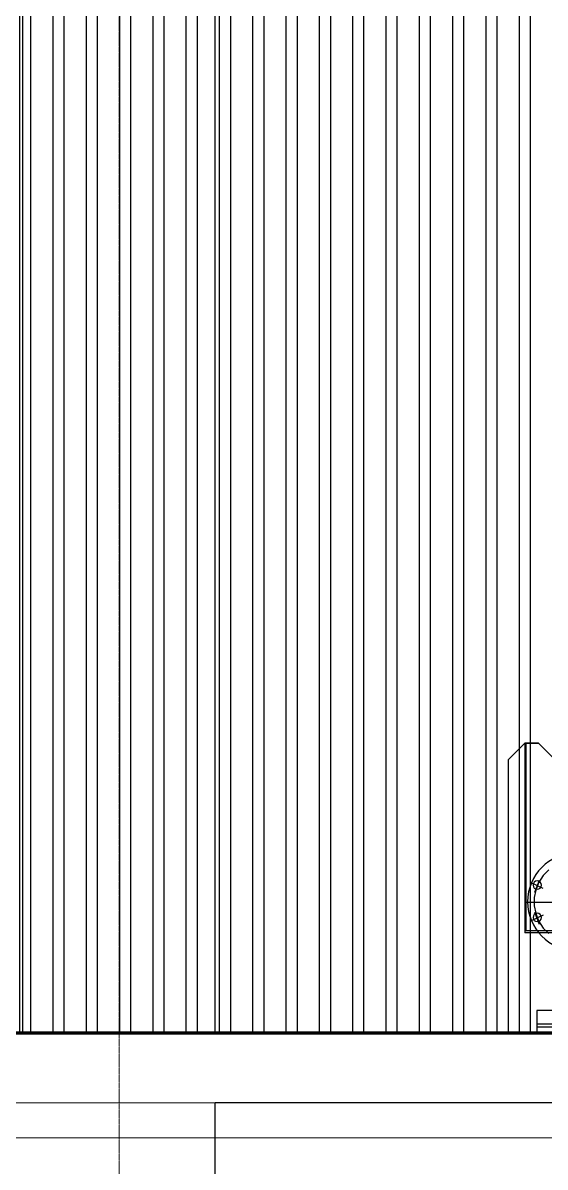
# Model space of a CAD drawing. Header units: inches. Extents: x 8618018 to 8935006, y 2431589 to 2567223.
# Drawn here: x 8812022 to 8813516, y 2500464 to 2503737 of the extents above; entities that cross this region are included whole.
import ezdxf

# ---------------------------------------------------------------- set-up
doc = ezdxf.new("R2010")
doc.units = ezdxf.units.IN
doc.header["$MEASUREMENT"] = 0
doc.linetypes.add('CENTER', pattern=[2, 1.25, -0.25, 0.25, -0.25])
for name, color, linetype in [('Civil', 252, 'Continuous'), ('EQ', 252, 'Continuous'), ('SKID', 252, 'Continuous')]:
    doc.layers.add(name, color=color, linetype=linetype)
doc.layers.add('CL', color=252, linetype='CENTER', lineweight=5)
doc.layers.add('ICT', color=6, linetype='Continuous', lineweight=13)

# ---------------------------------------------------------------- blocks, each defined once
blk = doc.blocks.new('A$C1a45f9b6')
at = {"layer": 'EQ'}
for p, q in [((-921.4, 481.2), (-873.8, 528.8)), ((-873.8, 528.8), (-873.8, -13.2)), ((-873.8, 528.8), (-834.1, 528.8)), ((-873.8, 528.8), (-834.1, 528.8)), ((-834.1, 528.8), (-873.8, 528.8)), ((-873.8, 528.8), (-834.1, 528.8)), ((-871.1, 528.8), (-871.1, -7.9)), ((-532.7, 222.1), (-834.1, 528.8)), ((-921.4, 481.2), (-921.4, -298.8)), ((-805, 166.6), (-820.9, 150.7)), ((-844.7, 103.1), (-831.5, 137.5)), ((-820.9, 150.7), (-834.1, 129.5)), ((-820.9, 113.7), (-855.3, 129.5)), ((-842.1, 108.4), (-847.3, 87.2)), ((-834.1, 129.5), (-842.1, 108.4)), ((-871.1, 74), (-580.3, 74)), ((-847.3, 87.2), (-847.3, 63.5)), ((-820.9, 37), (-855.3, 21.2)), ((-847.3, 63.5), (-842.1, 42.3)), ((-831.5, 10.6), (-844.7, 44.9)), ((-842.1, 42.3), (-834.1, 21.2)), ((-834.1, 21.2), (-820.9, 0)), ((-580.3, -13.2), (-873.8, -13.2)), ((-583, -7.9), (-871.1, -7.9)), ((-820.9, 0), (-805, -15.9)), ((-839.4, -235.3), (-839.4, -282.9)), ((-559.2, -235.3), (-839.4, -235.3)), ((-559.2, -275), (-839.4, -275)), ((-559.2, -282.9), (-839.4, -282.9)), ((-559.2, -282.9), (-839.4, -282.9)), ((-839.4, -282.9), (-839.4, -298.8)), ((-532.7, -298.8), (-921.4, -298.8)), ((-839.4, -298.8), (-559.2, -298.8))]:
    blk.add_line(p, q, dxfattribs=at)
for centre, radius, start, end in [((-727, 75.3), 138.8, 90, 180), ((-838.1, 122.9), 11.9, 90, 180), ((-838.1, 122.9), 11.9, 0, 90), ((-838.1, 122.9), 11.9, 180, 270), ((-838.1, 122.9), 11.9, 270, 0), ((-727, 75.3), 138.8, 180, 270), ((-838.1, 30.4), 11.9, 90, 180), ((-838.1, 30.4), 11.9, 0, 90), ((-838.1, 30.4), 11.9, 180, 270), ((-838.1, 30.4), 11.9, 270, 0)]:
    blk.add_arc(centre, radius, start, end, dxfattribs=at)

msp = doc.modelspace()

# ---------------------------------------------------------------- hatches: boundary and pattern name
at = {"layer": 'SKID'}
h = msp.add_hatch(dxfattribs=at)
h.set_pattern_fill('ANSI32', color=256, scale=10, angle=45)
h.set_pattern_definition([(90, (61395.93, 131435.61), (-95.25, 0), []), (90, (61427.68, 131467.36), (-95.25, 0), [])])
h.paths.add_polyline_path([(8813735, 2508347.9), (8811072.5, 2508347.9), (8811072.5, 2501847.9), (8809072.5, 2501847.9), (8809072.5, 2508347.9), (8807247.5, 2508347.9), (8807247.5, 2500847.9), (8822347.5, 2500847.9), (8822347.5, 2508347.9), (8821097.5, 2508347.9), (8821097.5, 2501847.9), (8818597.5, 2501847.9), (8818597.5, 2508347.9), (8816235, 2508347.9), (8816235, 2501847.9), (8813735, 2501847.9)])

# ---------------------------------------------------------------- linework, layer by layer
at = {"layer": 'Civil'}
for p, q in [((8812022.5, 2500847.9), (8812022.5, 2508347.9)), ((8812572.5, 2500847.9), (8812572.5, 2508347.9)), ((8822297.5, 2500847.9), (8807697.5, 2500847.9)), ((8817022.5, 2500647.9), (8812572.5, 2500647.9)), ((8812572.5, 2495047.9), (8812572.5, 2500647.9))]:
    msp.add_line(p, q, dxfattribs=at)
at = {"layer": 'CL', "ltscale": 3}
msp.add_line((8812297.5, 2508409.1), (8812297.5, 2494073.6), dxfattribs=at)
at = {"layer": 'ICT', "color": 6, "lineweight": 0}
for p, q in [((8820535, 2500647.9), (8806345.5, 2500647.9)), ((8820535, 2500547.9), (8806445.5, 2500547.9))]:
    msp.add_line(p, q, dxfattribs=at)
at = {"layer": 'SKID', "const_width": 10}
msp.add_lwpolyline([(8822347.5, 2500847.9), (8807247.5, 2500847.9), (8807247.5, 2508347.9)], dxfattribs=at)

# ---------------------------------------------------------------- block references
at = {"layer": 'EQ'}
msp.add_blockref('A$C1a45f9b6', (8814331.2, 2501147.9), dxfattribs=at)

doc.saveas('drawing.dxf')
